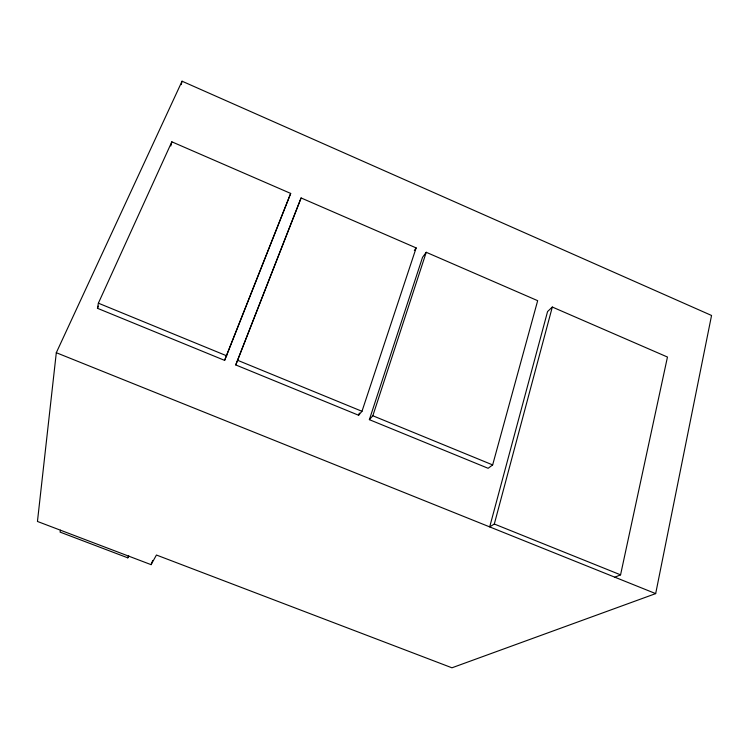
<?xml version="1.0" encoding="UTF-8"?>
<svg xmlns="http://www.w3.org/2000/svg" width="749" height="749" viewBox="0 0 749 749"><rect width="100%" height="100%" fill="white"/><g stroke="black" fill="none" stroke-linecap="round" stroke-linejoin="round"><path stroke-width="1.12" d="M56.306 352.713L37.45 521.454L151.083 564.652L156.438 555.028L451.956 667.799L655.675 593.611L711.55 315.469L182.054 81.201L56.306 352.713L655.675 593.611M97.454 308.298L98.381 303.176L171.839 141.814L290.687 193.429L224.616 360.372L97.454 308.298L98.419 306.172M60.435 530.189L60.07 532.108L127.817 557.846L128.613 556.114M614.854 577.207L620.565 574.839L667.462 357.039L552.313 307.034L547.566 311.556L489.696 526.903L494.312 524.019L552.313 307.034M181.239 84.609L182.054 81.201M170.819 145.98L171.839 141.814M492.655 464.914L537.67 300.677L426.237 252.291L422.52 257.366L369.369 419.655L488.142 468.294L492.655 464.914L372.833 415.761L369.369 419.655M372.833 415.761L426.237 252.291M358.612 415.246L361.982 411.304L416.154 247.91L301.098 197.951L235.748 364.932L358.612 415.246L359.342 413.036M235.748 364.932L301.098 197.951M151.083 564.652L152.73 560.439M224.616 360.372L290.687 193.429M127.817 557.846L128.688 555.683M414.337 250.475L416.154 247.91M494.312 524.019L620.565 574.839M98.381 303.176L226.76 355.841M237.995 360.447L361.982 411.304"/></g></svg>
